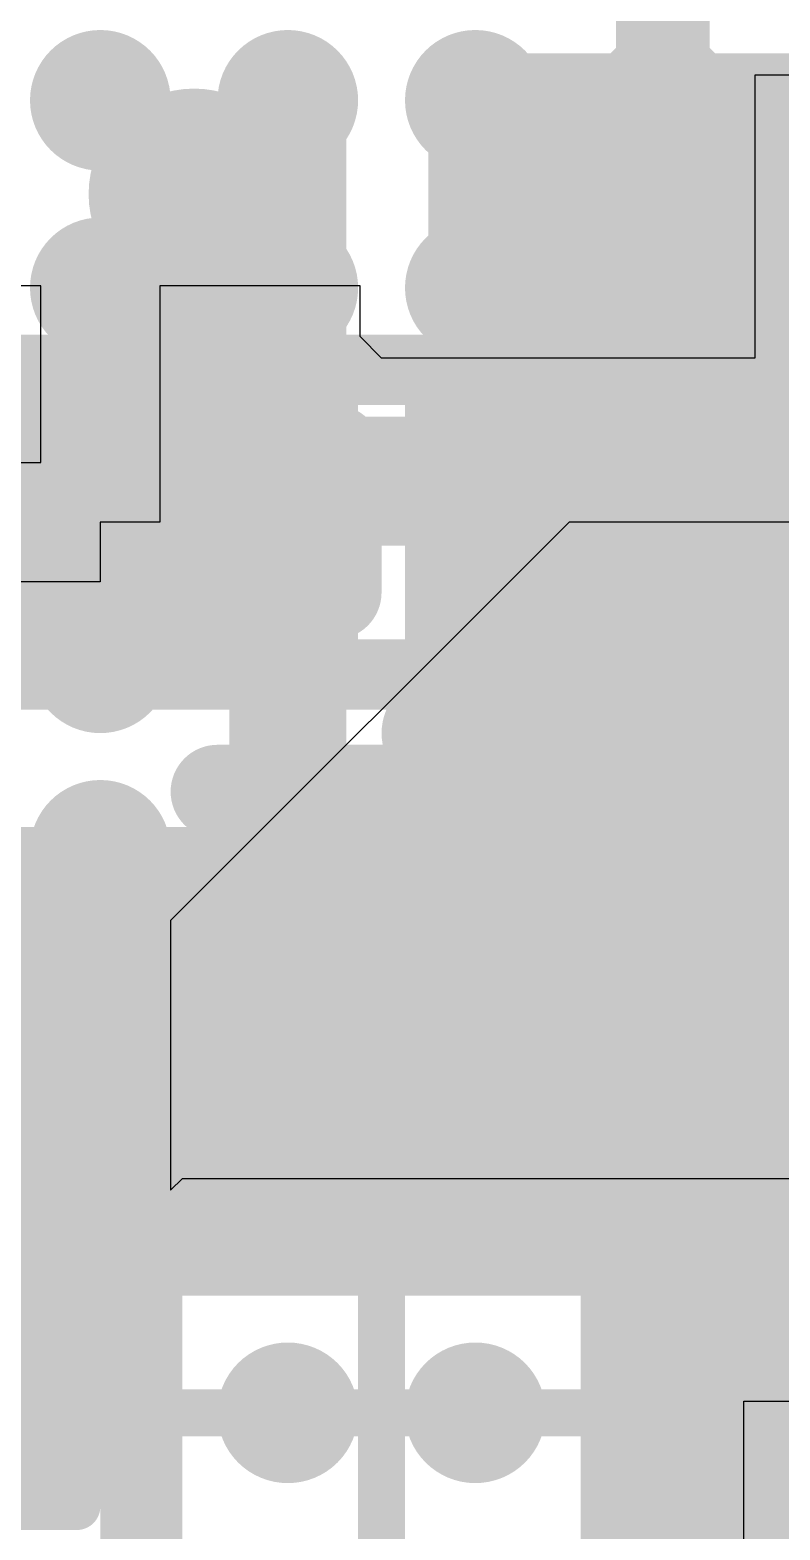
# Model space of a CAD drawing. Header units: millimetres. Extents: x 15 to 120, y 22 to 104.
# Drawn here: x 53.25 to 54.85, y 55.15 to 58.35 of the extents above; entities that cross this region are included whole.
import ezdxf

# ---------------------------------------------------------------- set-up
doc = ezdxf.new("R2010")
doc.units = ezdxf.units.MM
for name, color, linetype in [('BottomLayer', 5, 'Continuous'), ('BottomOverlay', 54, 'Continuous'), ('BottomPaste', 16, 'Continuous'), ('BottomSolder', 6, 'Continuous'), ('Mechanical13', 56, 'Continuous'), ('Mechanical15', 56, 'Continuous'), ('MultiLayer', 9, 'Continuous'), ('TopLayer', 1, 'Continuous'), ('TopPaste', 8, 'Continuous'), ('TopSolder', 216, 'Continuous')]:
    doc.layers.add(name, color=color, linetype=linetype)

msp = doc.modelspace()

# ---------------------------------------------------------------- linework, layer by layer
at = {"layer": 'BottomLayer'}
for p, q in [((55.296, 58.254), (54.796, 58.254)), ((54.796, 58.254), (54.796, 57.65)), ((53.273, 57.804), (52.846, 57.804)), ((53.273, 57.427), (53.273, 57.804)), ((53.954, 57.804), (53.527, 57.804)), ((53.527, 57.804), (53.527, 57.3)), ((53.954, 57.696), (53.954, 57.804)), ((54, 57.65), (53.954, 57.696)), ((54.796, 57.65), (54, 57.65)), ((54, 57.65), (54, 57.65)), ((54, 57.65), (54, 57.65)), ((52.846, 57.427), (53.273, 57.427)), ((53.527, 57.3), (53.4, 57.3)), ((53.4, 57.3), (53.4, 57.173)), ((54.4, 57.3), (53.55, 56.45)), ((56.525, 57.3), (54.4, 57.3)), ((53.4, 57.173), (52.846, 57.173)), ((53.55, 56.45), (53.55, 55.875)), ((53.55, 55.875), (53.575, 55.9)), ((53.575, 55.9), (57.45, 55.9)), ((54.773, 54.921), (54.773, 55.425)), ((54.773, 55.425), (55.027, 55.425))]:
    msp.add_line(p, q, dxfattribs=at)
for points, const_width in [([(53.1625, 57.425, 1), (53.2875, 57.425, 1)], 0.125), ([(54.3, 57.3, 1), (54.5, 57.3, 1)], 0.2), ([(54.3, 57.3, 1), (54.5, 57.3, 1)], 0.2), ([(53.1625, 57.175, 1), (53.2875, 57.175, 1)], 0.125), ([(54.3, 57.075, 1), (54.5, 57.075, 1)], 0.2), ([(54.3, 57.075, 1), (54.5, 57.075, 1)], 0.2), ([(54.55, 57.05, 1), (54.75, 57.05, 1)], 0.2), ([(54.55, 57.05, 1), (54.75, 57.05, 1)], 0.2), ([(54.2125, 57.075, 1), (54.3375, 57.075, 1)], 0.125), ([(54.4625, 57.075, 1), (54.5875, 57.075, 1)], 0.125), ([(54.0625, 56.85, 1), (54.1875, 56.85, 1)], 0.125), ([(54.1125, 56.575, 1), (54.2375, 56.575, 1)], 0.125), ([(54.3, 56.5, 1), (54.5, 56.5, 1)], 0.2), ([(54.3, 56.5, 1), (54.5, 56.5, 1)], 0.2), ([(54.5375, 56.575, 1), (54.6625, 56.575, 1)], 0.125), ([(53.95, 56.15, 1), (54.15, 56.15, 1)], 0.2), ([(53.95, 56.15, 1), (54.15, 56.15, 1)], 0.2), ([(53.95, 56.15, 1), (54.15, 56.15, 1)], 0.2), ([(53.9, 56.1, 1), (54.1, 56.1, 1)], 0.2), ([(54.8375, 55.575, 1), (54.9625, 55.575, 1)], 0.125), ([(54.8375, 55.425, 1), (54.9625, 55.425, 1)], 0.125), ([(54.8375, 55.325, 1), (54.9625, 55.325, 1)], 0.125)]:
    msp.add_lwpolyline(points, format="xyb", close=True, dxfattribs=dict(at, const_width=const_width))
for points, const_width in [([(54.4, 57.3), (54.65, 57.05)], 0.4), ([(54.4, 57.075), (54.4, 57.3)], 0.4), ([(54.4, 56.5), (54.4, 57.075)], 0.4), ([(54.65, 57.05), (55.2, 57.05)], 0.4), ([(54.05, 56.15), (54.4, 56.5)], 0.4), ([(54, 56.1), (54.05, 56.15)], 0.4), ([(54.05, 56.15), (55.8, 56.15)], 0.4), ([(54.9, 55.425), (55.5, 55.425)], 0.25)]:
    msp.add_lwpolyline(points, dxfattribs=dict(at, const_width=const_width))
for points in [[(53.7, 57.05), (53.7, 57.55), (53.1, 57.05), (53.1, 57.55)], [(54.7, 57.05), (54.7, 57.55), (54.1, 57.05), (54.1, 57.55)], [(54.45, 56.5), (53.55, 56.5), (54.45, 55.7), (53.55, 55.7)], [(55.05, 56.375), (54.75, 56.375), (55.05, 55.875), (54.75, 55.875)], [(55.05, 55.675), (54.75, 55.675), (55.05, 55.175), (54.75, 55.175)]]:
    msp.add_solid(points, dxfattribs=at)
at = {"layer": 'BottomOverlay', "const_width": 0.2}
for points in [[(53.9, 57.15), (53.9, 57.45)], [(53.65, 56.7251), (54.35, 56.7251)]]:
    msp.add_lwpolyline(points, dxfattribs=at)
at = {"layer": 'BottomOverlay', "const_width": 0.1}
for points in [[(53.85, 57.45, 1), (53.95, 57.45, 1)], [(53.85, 57.15, 1), (53.95, 57.15, 1)], [(53.6, 56.7251, 1), (53.7, 56.7251, 1)], [(54.3, 56.7251, 1), (54.4, 56.7251, 1)]]:
    msp.add_lwpolyline(points, format="xyb", close=True, dxfattribs=at)
at = {"layer": 'BottomPaste'}
for points in [[(53.7, 57.05), (53.7, 57.55), (53.1, 57.05), (53.1, 57.55)], [(53.7, 57.05), (53.7, 57.55), (53.1, 57.05), (53.1, 57.55)], [(54.7, 57.05), (54.7, 57.55), (54.1, 57.05), (54.1, 57.55)], [(54.7, 57.05), (54.7, 57.55), (54.1, 57.05), (54.1, 57.55)], [(54.45, 56.5), (53.55, 56.5), (54.45, 55.7), (53.55, 55.7)], [(54.45, 56.5), (53.55, 56.5), (54.45, 55.7), (53.55, 55.7)], [(55.05, 56.375), (54.75, 56.375), (55.05, 55.875), (54.75, 55.875)], [(55.05, 56.375), (54.75, 56.375), (55.05, 55.875), (54.75, 55.875)], [(55.05, 55.675), (54.75, 55.675), (55.05, 55.175), (54.75, 55.175)], [(55.05, 55.675), (54.75, 55.675), (55.05, 55.175), (54.75, 55.175)]]:
    msp.add_solid(points, dxfattribs=at)
at = {"layer": 'BottomSolder'}
for points in [[(53.75, 57), (53.75, 57.6), (53.05, 57), (53.05, 57.6)], [(53.75, 57), (53.75, 57.6), (53.05, 57), (53.05, 57.6)], [(54.75, 57), (54.75, 57.6), (54.05, 57), (54.05, 57.6)], [(54.75, 57), (54.75, 57.6), (54.05, 57), (54.05, 57.6)], [(53.3, 56.55), (52.9, 56.55), (53.3, 55.95), (52.9, 55.95)], [(53.3, 56.55), (52.9, 56.55), (53.3, 55.95), (52.9, 55.95)], [(54.5, 56.55), (53.5, 56.55), (54.5, 55.65), (53.5, 55.65)], [(54.5, 56.55), (53.5, 56.55), (54.5, 55.65), (53.5, 55.65)], [(55.1, 56.425), (54.7, 56.425), (55.1, 55.825), (54.7, 55.825)], [(55.1, 56.425), (54.7, 56.425), (55.1, 55.825), (54.7, 55.825)], [(53.3, 55.85), (52.9, 55.85), (53.3, 55.25), (52.9, 55.25)], [(53.3, 55.85), (52.9, 55.85), (53.3, 55.25), (52.9, 55.25)], [(55.1, 55.725), (54.7, 55.725), (55.1, 55.125), (54.7, 55.125)], [(55.1, 55.725), (54.7, 55.725), (55.1, 55.125), (54.7, 55.125)]]:
    msp.add_solid(points, dxfattribs=at)
at = {"layer": 'Mechanical13', "const_width": 0.1}
for points in [[(53.35, 57.6), (54.45, 57.6)], [(53.35, 57), (53.35, 57.6)], [(54.45, 57), (54.45, 57.6)], [(53.35, 57), (54.45, 57)], [(53.525, 54.525), (53.525, 56.275)], [(53.525, 56.275), (54.475, 56.275)], [(54.475, 54.525), (54.475, 56.275)], [(52.935, 56.215), (53.265, 56.215)], [(53.265, 55.585), (53.265, 56.215)], [(54.735, 55.46), (54.735, 56.09)], [(54.735, 56.09), (55.065, 56.09)], [(52.935, 55.585), (53.265, 55.585)], [(54.735, 55.46), (55.065, 55.46)]]:
    msp.add_lwpolyline(points, dxfattribs=at)
at = {"layer": 'Mechanical13', "const_width": 0.05}
for points in [[(53.325, 57.6, 1), (53.375, 57.6, 1)], [(53.325, 57.6, 1), (53.375, 57.6, 1)], [(54.425, 57.6, 1), (54.475, 57.6, 1)], [(54.425, 57.6, 1), (54.475, 57.6, 1)], [(53.325, 57, 1), (53.375, 57, 1)], [(53.325, 57, 1), (53.375, 57, 1)], [(54.425, 57, 1), (54.475, 57, 1)], [(54.425, 57, 1), (54.475, 57, 1)], [(53.5, 56.275, 1), (53.55, 56.275, 1)], [(53.5, 56.275, 1), (53.55, 56.275, 1)], [(54.45, 56.275, 1), (54.5, 56.275, 1)], [(54.45, 56.275, 1), (54.5, 56.275, 1)], [(53.24, 56.215, 1), (53.29, 56.215, 1)], [(53.24, 56.215, 1), (53.29, 56.215, 1)], [(54.71, 56.09, 1), (54.76, 56.09, 1)], [(54.71, 56.09, 1), (54.76, 56.09, 1)], [(53.24, 55.585, 1), (53.29, 55.585, 1)], [(53.24, 55.585, 1), (53.29, 55.585, 1)], [(54.71, 55.46, 1), (54.76, 55.46, 1)], [(54.71, 55.46, 1), (54.76, 55.46, 1)]]:
    msp.add_lwpolyline(points, format="xyb", close=True, dxfattribs=at)
at = {"layer": 'Mechanical15', "const_width": 0.1}
for points in [[(53, 57.65), (54.8, 57.65)], [(54.8, 56.95), (54.8, 57.65)], [(53.9, 57), (53.9, 57.6)], [(53.6, 57.3), (54.2, 57.3)], [(53, 56.95), (54.8, 56.95)], [(52.85, 56.6), (53.35, 56.6)], [(53.35, 55.2), (53.35, 56.6)], [(53.45, 54.2), (53.45, 56.6)], [(53.45, 56.6), (54.55, 56.6)], [(54.55, 54.2), (54.55, 56.6)], [(54.65, 55.075), (54.65, 56.475)], [(54.65, 56.475), (55.15, 56.475)], [(54.9, 55.61), (54.9, 55.94)], [(52.935, 55.9), (53.265, 55.9)], [(54, 54.925), (54, 55.875)], [(54.735, 55.775), (55.065, 55.775)], [(53.525, 55.4), (54.475, 55.4)], [(52.85, 55.2), (53.35, 55.2)]]:
    msp.add_lwpolyline(points, dxfattribs=at)
at = {"layer": 'Mechanical15', "const_width": 0.05}
for points in [[(54.775, 57.65, 1), (54.825, 57.65, 1)], [(54.775, 57.65, 1), (54.825, 57.65, 1)], [(53.875, 57.6, 1), (53.925, 57.6, 1)], [(53.575, 57.3, 1), (53.625, 57.3, 1)], [(54.175, 57.3, 1), (54.225, 57.3, 1)], [(53.875, 57, 1), (53.925, 57, 1)], [(54.775, 56.95, 1), (54.825, 56.95, 1)], [(54.775, 56.95, 1), (54.825, 56.95, 1)], [(53.325, 56.6, 1), (53.375, 56.6, 1)], [(53.325, 56.6, 1), (53.375, 56.6, 1)], [(53.425, 56.6, 1), (53.475, 56.6, 1)], [(53.425, 56.6, 1), (53.475, 56.6, 1)], [(54.525, 56.6, 1), (54.575, 56.6, 1)], [(54.525, 56.6, 1), (54.575, 56.6, 1)], [(54.625, 56.475, 1), (54.675, 56.475, 1)], [(54.625, 56.475, 1), (54.675, 56.475, 1)], [(54.875, 55.94, 1), (54.925, 55.94, 1)], [(53.24, 55.9, 1), (53.29, 55.9, 1)], [(53.975, 55.875, 1), (54.025, 55.875, 1)], [(54.71, 55.775, 1), (54.76, 55.775, 1)], [(54.875, 55.61, 1), (54.925, 55.61, 1)], [(53.5, 55.4, 1), (53.55, 55.4, 1)], [(54.45, 55.4, 1), (54.5, 55.4, 1)], [(53.325, 55.2, 1), (53.375, 55.2, 1)], [(53.325, 55.2, 1), (53.375, 55.2, 1)]]:
    msp.add_lwpolyline(points, format="xyb", close=True, dxfattribs=at)
at = {"layer": 'MultiLayer'}
for points, const_width in [([(53.3375, 58.2, 1), (53.4625, 58.2, 1)], 0.125), ([(53.7375, 58.2, 1), (53.8625, 58.2, 1)], 0.125), ([(54.1375, 58.2, 1), (54.2625, 58.2, 1)], 0.125), ([(54.5375, 58.2, 1), (54.6625, 58.2, 1)], 0.125), ([(53.4875, 58, 1), (53.7125, 58, 1)], 0.225), ([(54.2875, 58, 1), (54.5125, 58, 1)], 0.225), ([(54.6875, 58, 1), (54.9125, 58, 1)], 0.225), ([(53.3375, 57.8, 1), (53.4625, 57.8, 1)], 0.125), ([(53.7375, 57.8, 1), (53.8625, 57.8, 1)], 0.125), ([(54.1375, 57.8, 1), (54.2625, 57.8, 1)], 0.125), ([(54.5375, 57.8, 1), (54.6625, 57.8, 1)], 0.125), ([(53.4875, 57.6, 1), (53.7125, 57.6, 1)], 0.225), ([(54.6875, 57.6, 1), (54.9125, 57.6, 1)], 0.225), ([(53.1625, 57.425, 1), (53.2875, 57.425, 1)], 0.125), ([(53.3375, 57.4, 1), (53.4625, 57.4, 1)], 0.125), ([(53.7375, 57.4, 1), (53.8625, 57.4, 1)], 0.125), ([(54.2875, 57.4, 1), (54.4125, 57.4, 1)], 0.125), ([(54.5375, 57.4, 1), (54.6625, 57.4, 1)], 0.125), ([(54.6875, 57.225, 1), (54.9125, 57.225, 1)], 0.225), ([(53.1625, 57.175, 1), (53.2875, 57.175, 1)], 0.125), ([(54.2125, 57.075, 1), (54.3375, 57.075, 1)], 0.125), ([(54.4625, 57.075, 1), (54.5875, 57.075, 1)], 0.125), ([(53.3375, 57, 1), (53.4625, 57, 1)], 0.125), ([(53.7375, 57, 1), (53.8625, 57, 1)], 0.125), ([(54.1375, 57, 1), (54.2625, 57, 1)], 0.125), ([(54.5375, 57, 1), (54.6625, 57, 1)], 0.125), ([(54.2875, 56.8, 1), (54.5125, 56.8, 1)], 0.225), ([(54.6875, 56.8, 1), (54.9125, 56.8, 1)], 0.225), ([(54.0625, 56.85, 1), (54.1875, 56.85, 1)], 0.125), ([(53.3375, 56.6, 1), (53.4625, 56.6, 1)], 0.125), ([(53.7375, 56.6, 1), (53.8625, 56.6, 1)], 0.125), ([(54.1375, 56.6, 1), (54.2625, 56.6, 1)], 0.125), ([(54.5375, 56.6, 1), (54.6625, 56.6, 1)], 0.125), ([(54.1125, 56.575, 1), (54.2375, 56.575, 1)], 0.125), ([(54.5375, 56.575, 1), (54.6625, 56.575, 1)], 0.125), ([(53.0125, 56.35, 1), (53.2375, 56.35, 1)], 0.225), ([(53.3375, 56.2, 1), (53.4625, 56.2, 1)], 0.125), ([(53.7375, 56.2, 1), (53.8625, 56.2, 1)], 0.125), ([(54.1375, 56.2, 1), (54.2625, 56.2, 1)], 0.125), ([(54.5375, 56.2, 1), (54.6625, 56.2, 1)], 0.125), ([(54.2875, 56, 1), (54.5125, 56, 1)], 0.225), ([(54.1375, 55.8, 1), (54.2625, 55.8, 1)], 0.125), ([(54.5375, 55.8, 1), (54.6625, 55.8, 1)], 0.125), ([(54.8375, 55.575, 1), (54.9625, 55.575, 1)], 0.125), ([(54.8375, 55.325, 1), (54.9625, 55.325, 1)], 0.125)]:
    msp.add_lwpolyline(points, format="xyb", close=True, dxfattribs=dict(at, const_width=const_width))
at = {"layer": 'TopLayer'}
for points, const_width in [([(54.6, 58.2), (54.6, 58.6)], 0.2), ([(53.8, 57.8), (53.8, 58.2)], 0.25), ([(54.2, 57.8), (54.2, 58.2)], 0.2), ([(54.2, 58.2), (54.6, 58.2)], 0.2), ([(54.6, 58.2), (55, 58.2)], 0.2), ([(54.6, 57.8), (54.6, 58.2)], 0.2), ([(53.8, 57.4), (53.8, 57.8)], 0.25), ([(54.2, 57.8), (54.6, 57.8)], 0.2), ([(54.6, 57.8), (55, 57.8)], 0.2), ([(53.8, 57), (53.8, 57.4)], 0.25), ([(53.8, 57.4), (54.2, 57.4)], 0.25), ([(54.2, 57.4), (54.35, 57.4)], 0.25), ([(54.35, 57.4), (54.6, 57.4)], 0.25), ([(54.6, 57.4), (55, 57.4)], 0.25), ([(53.8, 56.6), (53.8, 57)], 0.25), ([(54.2, 57), (54.6, 57)], 0.2), ([(54.2, 56.6), (54.2, 57)], 0.2), ([(54.6, 57), (55, 57)], 0.2), ([(54.6, 56.6), (54.6, 57)], 0.2), ([(53.8, 56.2), (53.8, 56.6)], 0.25), ([(54.2, 56.6), (54.6, 56.6)], 0.2), ([(54.6, 56.6), (55, 56.6)], 0.2), ([(53.8, 56.2), (54.2, 56.2)], 0.25), ([(54.2, 56.2), (54.6, 56.2)], 0.25), ([(54.6, 55.8), (54.6, 56.2)], 0.25), ([(54.6, 55.8), (55, 55.8)], 0.25)]:
    msp.add_lwpolyline(points, dxfattribs=dict(at, const_width=const_width))
for points, const_width in [([(53.325, 58.2, 1), (53.475, 58.2, 1)], 0.15), ([(53.725, 58.2, 1), (53.875, 58.2, 1)], 0.15), ([(54.125, 58.2, 1), (54.275, 58.2, 1)], 0.15), ([(54.525, 58.2, 1), (54.675, 58.2, 1)], 0.15), ([(53.7375, 58.2, 1), (53.8625, 58.2, 1)], 0.125), ([(53.7375, 58.2, 1), (53.8625, 58.2, 1)], 0.125), ([(54.1375, 58.2, 1), (54.2625, 58.2, 1)], 0.125), ([(54.5375, 58.2, 1), (54.6625, 58.2, 1)], 0.125), ([(54.15, 58.2, 1), (54.25, 58.2, 1)], 0.1), ([(54.15, 58.2, 1), (54.25, 58.2, 1)], 0.1), ([(54.55, 58.2, 1), (54.65, 58.2, 1)], 0.1), ([(54.55, 58.2, 1), (54.65, 58.2, 1)], 0.1), ([(54.55, 58.2, 1), (54.65, 58.2, 1)], 0.1), ([(54.55, 58.2, 1), (54.65, 58.2, 1)], 0.1), ([(53.325, 57.8, 1), (53.475, 57.8, 1)], 0.15), ([(53.725, 57.8, 1), (53.875, 57.8, 1)], 0.15), ([(53.7375, 57.8, 1), (53.8625, 57.8, 1)], 0.125), ([(53.7375, 57.8, 1), (53.8625, 57.8, 1)], 0.125), ([(53.7375, 57.8, 1), (53.8625, 57.8, 1)], 0.125), ([(54.125, 57.8, 1), (54.275, 57.8, 1)], 0.15), ([(54.1375, 57.8, 1), (54.2625, 57.8, 1)], 0.125), ([(54.525, 57.8, 1), (54.675, 57.8, 1)], 0.15), ([(54.5375, 57.8, 1), (54.6625, 57.8, 1)], 0.125), ([(54.15, 57.8, 1), (54.25, 57.8, 1)], 0.1), ([(54.15, 57.8, 1), (54.25, 57.8, 1)], 0.1), ([(54.55, 57.8, 1), (54.65, 57.8, 1)], 0.1), ([(54.55, 57.8, 1), (54.65, 57.8, 1)], 0.1), ([(54.55, 57.8, 1), (54.65, 57.8, 1)], 0.1), ([(53.325, 57.4, 1), (53.475, 57.4, 1)], 0.15), ([(53.725, 57.4, 1), (53.875, 57.4, 1)], 0.15), ([(54.125, 57.4, 1), (54.275, 57.4, 1)], 0.15), ([(54.525, 57.4, 1), (54.675, 57.4, 1)], 0.15), ([(53.7375, 57.4, 1), (53.8625, 57.4, 1)], 0.125), ([(53.7375, 57.4, 1), (53.8625, 57.4, 1)], 0.125), ([(53.7375, 57.4, 1), (53.8625, 57.4, 1)], 0.125), ([(53.7375, 57.4, 1), (53.8625, 57.4, 1)], 0.125), ([(54.1375, 57.4, 1), (54.2625, 57.4, 1)], 0.125), ([(54.1375, 57.4, 1), (54.2625, 57.4, 1)], 0.125), ([(54.2875, 57.4, 1), (54.4125, 57.4, 1)], 0.125), ([(54.2875, 57.4, 1), (54.4125, 57.4, 1)], 0.125), ([(54.2875, 57.4, 1), (54.4125, 57.4, 1)], 0.125), ([(54.5375, 57.4, 1), (54.6625, 57.4, 1)], 0.125), ([(54.5375, 57.4, 1), (54.6625, 57.4, 1)], 0.125), ([(54.5375, 57.4, 1), (54.6625, 57.4, 1)], 0.125), ([(53.325, 57, 1), (53.475, 57, 1)], 0.15), ([(53.725, 57, 1), (53.875, 57, 1)], 0.15), ([(53.7375, 57, 1), (53.8625, 57, 1)], 0.125), ([(53.7375, 57, 1), (53.8625, 57, 1)], 0.125), ([(53.7375, 57, 1), (53.8625, 57, 1)], 0.125), ([(54.125, 57, 1), (54.275, 57, 1)], 0.15), ([(54.1375, 57, 1), (54.2625, 57, 1)], 0.125), ([(54.525, 57, 1), (54.675, 57, 1)], 0.15), ([(54.5375, 57, 1), (54.6625, 57, 1)], 0.125), ([(54.15, 57, 1), (54.25, 57, 1)], 0.1), ([(54.15, 57, 1), (54.25, 57, 1)], 0.1), ([(54.55, 57, 1), (54.65, 57, 1)], 0.1), ([(54.55, 57, 1), (54.65, 57, 1)], 0.1), ([(54.55, 57, 1), (54.65, 57, 1)], 0.1), ([(53.325, 56.6, 1), (53.475, 56.6, 1)], 0.15), ([(53.725, 56.6, 1), (53.875, 56.6, 1)], 0.15), ([(54.125, 56.6, 1), (54.275, 56.6, 1)], 0.15), ([(54.525, 56.6, 1), (54.675, 56.6, 1)], 0.15), ([(53.7375, 56.6, 1), (53.8625, 56.6, 1)], 0.125), ([(53.7375, 56.6, 1), (53.8625, 56.6, 1)], 0.125), ([(53.7375, 56.6, 1), (53.8625, 56.6, 1)], 0.125), ([(54.1375, 56.6, 1), (54.2625, 56.6, 1)], 0.125), ([(54.5375, 56.6, 1), (54.6625, 56.6, 1)], 0.125), ([(54.15, 56.6, 1), (54.25, 56.6, 1)], 0.1), ([(54.15, 56.6, 1), (54.25, 56.6, 1)], 0.1), ([(54.55, 56.6, 1), (54.65, 56.6, 1)], 0.1), ([(54.55, 56.6, 1), (54.65, 56.6, 1)], 0.1), ([(54.55, 56.6, 1), (54.65, 56.6, 1)], 0.1), ([(53.325, 56.2, 1), (53.475, 56.2, 1)], 0.15), ([(53.725, 56.2, 1), (53.875, 56.2, 1)], 0.15), ([(53.7375, 56.2, 1), (53.8625, 56.2, 1)], 0.125), ([(53.7375, 56.2, 1), (53.8625, 56.2, 1)], 0.125), ([(53.7375, 56.2, 1), (53.8625, 56.2, 1)], 0.125), ([(54.125, 56.2, 1), (54.275, 56.2, 1)], 0.15), ([(54.1375, 56.2, 1), (54.2625, 56.2, 1)], 0.125), ([(54.1375, 56.2, 1), (54.2625, 56.2, 1)], 0.125), ([(54.1375, 56.2, 1), (54.2625, 56.2, 1)], 0.125), ([(54.525, 56.2, 1), (54.675, 56.2, 1)], 0.15), ([(54.5375, 56.2, 1), (54.6625, 56.2, 1)], 0.125), ([(54.5375, 56.2, 1), (54.6625, 56.2, 1)], 0.125), ([(54.5375, 56.2, 1), (54.6625, 56.2, 1)], 0.125), ([(53.325, 55.8, 1), (53.475, 55.8, 1)], 0.15), ([(53.725, 55.8, 1), (53.875, 55.8, 1)], 0.15), ([(54.125, 55.8, 1), (54.275, 55.8, 1)], 0.15), ([(54.525, 55.8, 1), (54.675, 55.8, 1)], 0.15), ([(54.1375, 55.8, 1), (54.2625, 55.8, 1)], 0.125), ([(54.5375, 55.8, 1), (54.6625, 55.8, 1)], 0.125), ([(54.5375, 55.8, 1), (54.6625, 55.8, 1)], 0.125), ([(54.5375, 55.8, 1), (54.6625, 55.8, 1)], 0.125), ([(53.325, 55.4, 1), (53.475, 55.4, 1)], 0.15), ([(53.725, 55.4, 1), (53.875, 55.4, 1)], 0.15), ([(54.125, 55.4, 1), (54.275, 55.4, 1)], 0.15), ([(54.525, 55.4, 1), (54.675, 55.4, 1)], 0.15)]:
    msp.add_lwpolyline(points, format="xyb", close=True, dxfattribs=dict(at, const_width=const_width))
at = {"layer": 'TopPaste', "const_width": 0.15}
for points in [[(53.325, 58.2, 1), (53.475, 58.2, 1)], [(53.325, 58.2, 1), (53.475, 58.2, 1)], [(53.725, 58.2, 1), (53.875, 58.2, 1)], [(53.725, 58.2, 1), (53.875, 58.2, 1)], [(54.125, 58.2, 1), (54.275, 58.2, 1)], [(54.125, 58.2, 1), (54.275, 58.2, 1)], [(54.525, 58.2, 1), (54.675, 58.2, 1)], [(54.525, 58.2, 1), (54.675, 58.2, 1)], [(53.325, 57.8, 1), (53.475, 57.8, 1)], [(53.325, 57.8, 1), (53.475, 57.8, 1)], [(53.725, 57.8, 1), (53.875, 57.8, 1)], [(53.725, 57.8, 1), (53.875, 57.8, 1)], [(54.125, 57.8, 1), (54.275, 57.8, 1)], [(54.125, 57.8, 1), (54.275, 57.8, 1)], [(54.525, 57.8, 1), (54.675, 57.8, 1)], [(54.525, 57.8, 1), (54.675, 57.8, 1)], [(53.325, 57.4, 1), (53.475, 57.4, 1)], [(53.325, 57.4, 1), (53.475, 57.4, 1)], [(53.725, 57.4, 1), (53.875, 57.4, 1)], [(53.725, 57.4, 1), (53.875, 57.4, 1)], [(54.125, 57.4, 1), (54.275, 57.4, 1)], [(54.125, 57.4, 1), (54.275, 57.4, 1)], [(54.525, 57.4, 1), (54.675, 57.4, 1)], [(54.525, 57.4, 1), (54.675, 57.4, 1)], [(53.325, 57, 1), (53.475, 57, 1)], [(53.325, 57, 1), (53.475, 57, 1)], [(53.725, 57, 1), (53.875, 57, 1)], [(53.725, 57, 1), (53.875, 57, 1)], [(54.125, 57, 1), (54.275, 57, 1)], [(54.125, 57, 1), (54.275, 57, 1)], [(54.525, 57, 1), (54.675, 57, 1)], [(54.525, 57, 1), (54.675, 57, 1)], [(53.325, 56.6, 1), (53.475, 56.6, 1)], [(53.325, 56.6, 1), (53.475, 56.6, 1)], [(53.725, 56.6, 1), (53.875, 56.6, 1)], [(53.725, 56.6, 1), (53.875, 56.6, 1)], [(54.125, 56.6, 1), (54.275, 56.6, 1)], [(54.125, 56.6, 1), (54.275, 56.6, 1)], [(54.525, 56.6, 1), (54.675, 56.6, 1)], [(54.525, 56.6, 1), (54.675, 56.6, 1)], [(53.325, 56.2, 1), (53.475, 56.2, 1)], [(53.325, 56.2, 1), (53.475, 56.2, 1)], [(53.725, 56.2, 1), (53.875, 56.2, 1)], [(53.725, 56.2, 1), (53.875, 56.2, 1)], [(54.125, 56.2, 1), (54.275, 56.2, 1)], [(54.125, 56.2, 1), (54.275, 56.2, 1)], [(54.525, 56.2, 1), (54.675, 56.2, 1)], [(54.525, 56.2, 1), (54.675, 56.2, 1)], [(53.325, 55.8, 1), (53.475, 55.8, 1)], [(53.325, 55.8, 1), (53.475, 55.8, 1)], [(53.725, 55.8, 1), (53.875, 55.8, 1)], [(53.725, 55.8, 1), (53.875, 55.8, 1)], [(54.125, 55.8, 1), (54.275, 55.8, 1)], [(54.125, 55.8, 1), (54.275, 55.8, 1)], [(54.525, 55.8, 1), (54.675, 55.8, 1)], [(54.525, 55.8, 1), (54.675, 55.8, 1)], [(53.325, 55.4, 1), (53.475, 55.4, 1)], [(53.325, 55.4, 1), (53.475, 55.4, 1)], [(53.725, 55.4, 1), (53.875, 55.4, 1)], [(53.725, 55.4, 1), (53.875, 55.4, 1)], [(54.125, 55.4, 1), (54.275, 55.4, 1)], [(54.125, 55.4, 1), (54.275, 55.4, 1)], [(54.525, 55.4, 1), (54.675, 55.4, 1)], [(54.525, 55.4, 1), (54.675, 55.4, 1)]]:
    msp.add_lwpolyline(points, format="xyb", close=True, dxfattribs=at)
at = {"layer": 'TopSolder', "const_width": 0.11}
for points in [[(53.345, 58.2, 1), (53.455, 58.2, 1)], [(53.345, 58.2, 1), (53.455, 58.2, 1)], [(53.745, 58.2, 1), (53.855, 58.2, 1)], [(53.745, 58.2, 1), (53.855, 58.2, 1)], [(54.145, 58.2, 1), (54.255, 58.2, 1)], [(54.145, 58.2, 1), (54.255, 58.2, 1)], [(54.545, 58.2, 1), (54.655, 58.2, 1)], [(54.545, 58.2, 1), (54.655, 58.2, 1)], [(53.345, 57.8, 1), (53.455, 57.8, 1)], [(53.345, 57.8, 1), (53.455, 57.8, 1)], [(53.745, 57.8, 1), (53.855, 57.8, 1)], [(53.745, 57.8, 1), (53.855, 57.8, 1)], [(54.145, 57.8, 1), (54.255, 57.8, 1)], [(54.145, 57.8, 1), (54.255, 57.8, 1)], [(54.545, 57.8, 1), (54.655, 57.8, 1)], [(54.545, 57.8, 1), (54.655, 57.8, 1)], [(53.345, 57.4, 1), (53.455, 57.4, 1)], [(53.345, 57.4, 1), (53.455, 57.4, 1)], [(53.745, 57.4, 1), (53.855, 57.4, 1)], [(53.745, 57.4, 1), (53.855, 57.4, 1)], [(54.145, 57.4, 1), (54.255, 57.4, 1)], [(54.145, 57.4, 1), (54.255, 57.4, 1)], [(54.545, 57.4, 1), (54.655, 57.4, 1)], [(54.545, 57.4, 1), (54.655, 57.4, 1)], [(53.345, 57, 1), (53.455, 57, 1)], [(53.345, 57, 1), (53.455, 57, 1)], [(53.745, 57, 1), (53.855, 57, 1)], [(53.745, 57, 1), (53.855, 57, 1)], [(54.145, 57, 1), (54.255, 57, 1)], [(54.145, 57, 1), (54.255, 57, 1)], [(54.545, 57, 1), (54.655, 57, 1)], [(54.545, 57, 1), (54.655, 57, 1)], [(53.345, 56.6, 1), (53.455, 56.6, 1)], [(53.345, 56.6, 1), (53.455, 56.6, 1)], [(53.745, 56.6, 1), (53.855, 56.6, 1)], [(53.745, 56.6, 1), (53.855, 56.6, 1)], [(54.145, 56.6, 1), (54.255, 56.6, 1)], [(54.145, 56.6, 1), (54.255, 56.6, 1)], [(54.545, 56.6, 1), (54.655, 56.6, 1)], [(54.545, 56.6, 1), (54.655, 56.6, 1)], [(53.345, 56.2, 1), (53.455, 56.2, 1)], [(53.345, 56.2, 1), (53.455, 56.2, 1)], [(53.745, 56.2, 1), (53.855, 56.2, 1)], [(53.745, 56.2, 1), (53.855, 56.2, 1)], [(54.145, 56.2, 1), (54.255, 56.2, 1)], [(54.145, 56.2, 1), (54.255, 56.2, 1)], [(54.545, 56.2, 1), (54.655, 56.2, 1)], [(54.545, 56.2, 1), (54.655, 56.2, 1)], [(53.345, 55.8, 1), (53.455, 55.8, 1)], [(53.345, 55.8, 1), (53.455, 55.8, 1)], [(53.745, 55.8, 1), (53.855, 55.8, 1)], [(53.745, 55.8, 1), (53.855, 55.8, 1)], [(54.145, 55.8, 1), (54.255, 55.8, 1)], [(54.145, 55.8, 1), (54.255, 55.8, 1)], [(54.545, 55.8, 1), (54.655, 55.8, 1)], [(54.545, 55.8, 1), (54.655, 55.8, 1)], [(53.345, 55.4, 1), (53.455, 55.4, 1)], [(53.345, 55.4, 1), (53.455, 55.4, 1)], [(53.745, 55.4, 1), (53.855, 55.4, 1)], [(53.745, 55.4, 1), (53.855, 55.4, 1)], [(54.145, 55.4, 1), (54.255, 55.4, 1)], [(54.145, 55.4, 1), (54.255, 55.4, 1)], [(54.545, 55.4, 1), (54.655, 55.4, 1)], [(54.545, 55.4, 1), (54.655, 55.4, 1)]]:
    msp.add_lwpolyline(points, format="xyb", close=True, dxfattribs=at)

doc.saveas('drawing.dxf')
